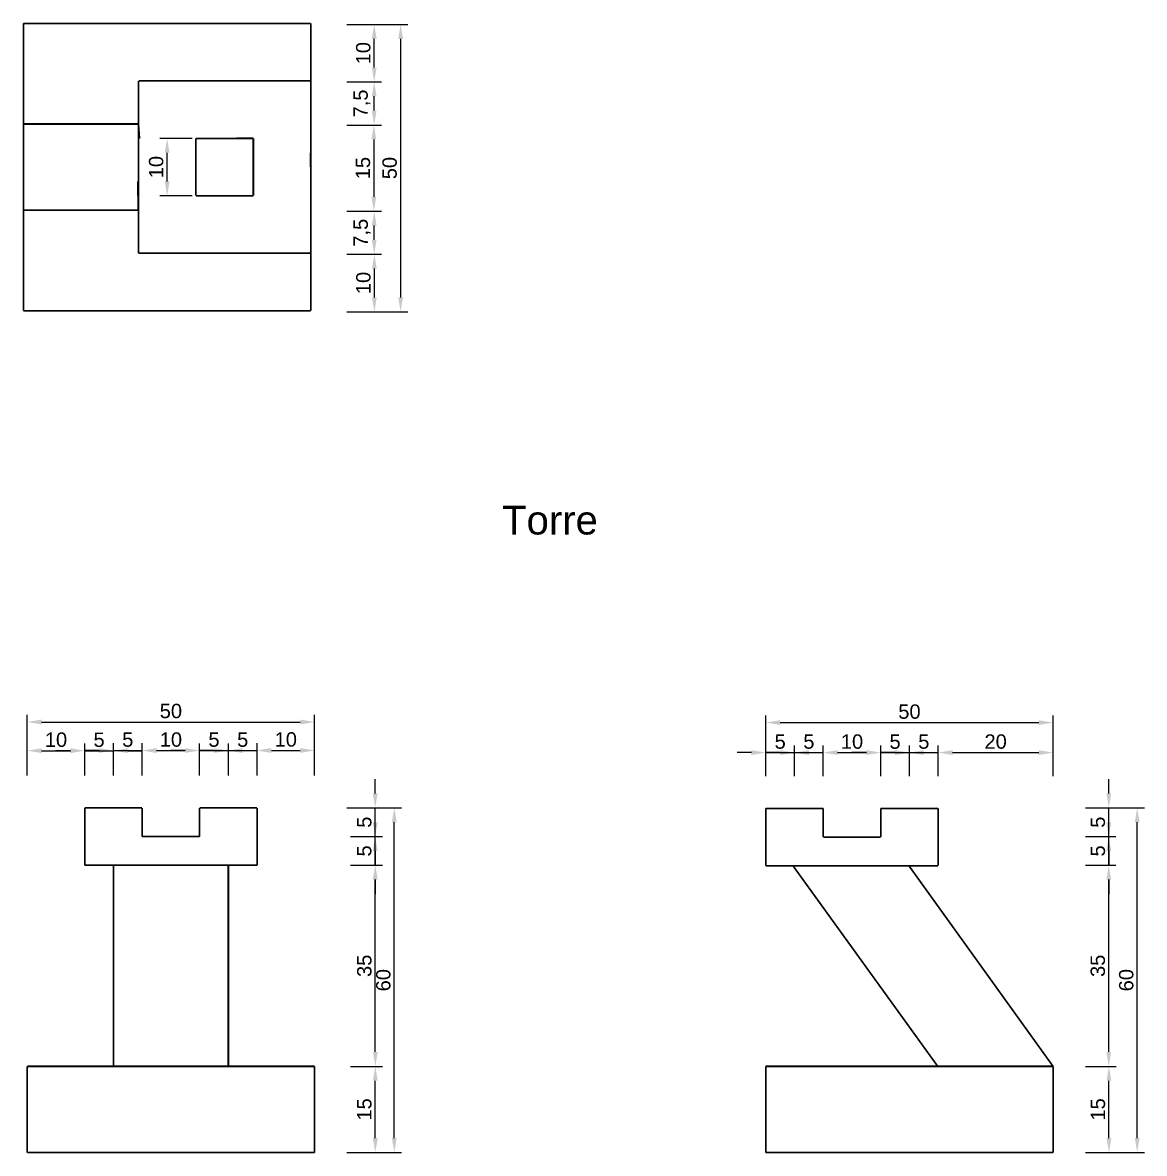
# Model space of a CAD drawing. Header units: millimetres. Extents: x -220846 to -220348, y 0 to 1408771.
# Drawn here: x -220846.3 to -220651.1, y 1408419.9 to 1408616.7 of the extents above; entities that cross this region are included whole.
import ezdxf

# ---------------------------------------------------------------- set-up
doc = ezdxf.new("R2010")
doc.units = ezdxf.units.MM
doc.styles.add('Anotativo', font='arial.ttf')
doc.styles.get("Standard").update_dxf_attribs({"font": 'arial.ttf'})
doc.dimstyles.new('ISO-25', dxfattribs={"dimtxt": 2.5, "dimasz": 2.5, "dimexe": 1.25, "dimexo": 0.625, "dimtad": 1, "dimtxsty": 'Standard', "dimcen": 2.5, "dimadec": 0, "dimazin": 0, "dimtfac": 1, "dimtmove": 0, "dimatfit": 1, "dimfxl": 1, "dimarcsym": 0})

# ---------------------------------------------------------------- blocks, each defined once
blk = doc.blocks.new('*D25')
at = {"color": 0, "lineweight": -2, "transparency": 16777216}
for p, q in [((-220789.88, 1408616.38), (-220779.28, 1408616.38)), ((-220780.53, 1408613.88), (-220780.53, 1408568.87)), ((-220789.88, 1408566.37), (-220779.28, 1408566.37))]:
    blk.add_line(p, q, dxfattribs=at)
at = {"color": 0, "transparency": 16777216}
for points in [[(-220780.94, 1408613.88), (-220780.11, 1408613.88), (-220780.53, 1408616.38)], [(-220780.94, 1408568.87), (-220780.11, 1408568.87), (-220780.53, 1408566.37)]]:
    blk.add_solid(points, dxfattribs=at)
at = {"layer": 'Defpoints', "color": 0, "transparency": 16777216}
for p in [(-220790.51, 1408616.38), (-220790.51, 1408566.37), (-220780.53, 1408566.37)]:
    blk.add_point(p, dxfattribs=at)
at = {"color": 0, "transparency": 16777216, "insert": (-220782.43, 1408591.38), "char_height": 2.5, "attachment_point": 5, "rotation": 90}
blk.add_mtext('50', dxfattribs=at)
blk = doc.blocks.new('*D26')
at = {"color": 0, "lineweight": -2, "transparency": 16777216}
for p, q in [((-220789.88, 1408576.38), (-220783.85, 1408576.38)), ((-220785.1, 1408568.87), (-220785.1, 1408573.88)), ((-220789.88, 1408566.37), (-220783.85, 1408566.37))]:
    blk.add_line(p, q, dxfattribs=at)
at = {"color": 0, "transparency": 16777216}
for points in [[(-220785.51, 1408573.88), (-220784.68, 1408573.88), (-220785.1, 1408576.38)], [(-220785.51, 1408568.87), (-220784.68, 1408568.87), (-220785.1, 1408566.37)]]:
    blk.add_solid(points, dxfattribs=at)
at = {"layer": 'Defpoints', "color": 0, "transparency": 16777216}
for p in [(-220790.51, 1408576.38), (-220785.1, 1408576.38), (-220790.51, 1408566.37)]:
    blk.add_point(p, dxfattribs=at)
at = {"color": 0, "transparency": 16777216, "insert": (-220787, 1408571.38), "char_height": 2.5, "attachment_point": 5, "rotation": 90}
blk.add_mtext('10', dxfattribs=at)
blk = doc.blocks.new('*D27')
at = {"color": 0, "lineweight": -2, "transparency": 16777216}
for p, q in [((-220789.88, 1408583.88), (-220783.87, 1408583.88)), ((-220785.12, 1408578.88), (-220785.12, 1408581.38)), ((-220789.88, 1408576.38), (-220783.87, 1408576.38))]:
    blk.add_line(p, q, dxfattribs=at)
at = {"color": 0, "transparency": 16777216}
for points in [[(-220785.54, 1408581.38), (-220784.71, 1408581.38), (-220785.12, 1408583.88)], [(-220785.54, 1408578.88), (-220784.71, 1408578.88), (-220785.12, 1408576.38)]]:
    blk.add_solid(points, dxfattribs=at)
at = {"layer": 'Defpoints', "color": 0, "transparency": 16777216}
for p in [(-220790.51, 1408583.88), (-220785.12, 1408583.88), (-220790.51, 1408576.38)]:
    blk.add_point(p, dxfattribs=at)
at = {"color": 0, "transparency": 16777216, "insert": (-220787.25, 1408580.13), "char_height": 2.5, "attachment_point": 5, "rotation": 90}
blk.add_mtext('7,5', dxfattribs=at)
blk = doc.blocks.new('*D28')
at = {"color": 0, "lineweight": -2, "transparency": 16777216}
for p, q in [((-220789.88, 1408606.38), (-220783.88, 1408606.38)), ((-220785.13, 1408601.38), (-220785.13, 1408603.88)), ((-220789.88, 1408598.88), (-220783.88, 1408598.88))]:
    blk.add_line(p, q, dxfattribs=at)
at = {"color": 0, "transparency": 16777216}
for points in [[(-220785.55, 1408603.88), (-220784.72, 1408603.88), (-220785.13, 1408606.38)], [(-220785.55, 1408601.38), (-220784.72, 1408601.38), (-220785.13, 1408598.88)]]:
    blk.add_solid(points, dxfattribs=at)
at = {"layer": 'Defpoints', "color": 0, "transparency": 16777216}
for p in [(-220790.51, 1408606.38), (-220785.13, 1408606.38), (-220790.51, 1408598.88)]:
    blk.add_point(p, dxfattribs=at)
at = {"color": 0, "transparency": 16777216, "insert": (-220787.26, 1408602.63), "char_height": 2.5, "attachment_point": 5, "rotation": 90}
blk.add_mtext('7,5', dxfattribs=at)
blk = doc.blocks.new('*D29')
at = {"color": 0, "lineweight": -2, "transparency": 16777216}
for p, q in [((-220789.88, 1408616.38), (-220783.87, 1408616.38)), ((-220785.12, 1408608.88), (-220785.12, 1408613.88)), ((-220789.88, 1408606.38), (-220783.87, 1408606.38))]:
    blk.add_line(p, q, dxfattribs=at)
at = {"color": 0, "transparency": 16777216}
for points in [[(-220785.54, 1408613.88), (-220784.7, 1408613.88), (-220785.12, 1408616.38)], [(-220785.54, 1408608.88), (-220784.7, 1408608.88), (-220785.12, 1408606.38)]]:
    blk.add_solid(points, dxfattribs=at)
at = {"layer": 'Defpoints', "color": 0, "transparency": 16777216}
for p in [(-220790.51, 1408616.38), (-220785.12, 1408616.38), (-220790.51, 1408606.38)]:
    blk.add_point(p, dxfattribs=at)
at = {"color": 0, "transparency": 16777216, "insert": (-220787.02, 1408611.38), "char_height": 2.5, "attachment_point": 5, "rotation": 90}
blk.add_mtext('10', dxfattribs=at)
blk = doc.blocks.new('*D30')
at = {"color": 0, "lineweight": -2, "transparency": 16777216}
for p, q in [((-220789.88, 1408598.88), (-220783.93, 1408598.88)), ((-220785.18, 1408596.38), (-220785.18, 1408586.38)), ((-220789.88, 1408583.88), (-220783.93, 1408583.88))]:
    blk.add_line(p, q, dxfattribs=at)
at = {"color": 0, "transparency": 16777216}
for points in [[(-220785.6, 1408596.38), (-220784.77, 1408596.38), (-220785.18, 1408598.88)], [(-220785.6, 1408586.38), (-220784.77, 1408586.38), (-220785.18, 1408583.88)]]:
    blk.add_solid(points, dxfattribs=at)
at = {"layer": 'Defpoints', "color": 0, "transparency": 16777216}
for p in [(-220790.51, 1408598.88), (-220790.51, 1408583.88), (-220785.18, 1408583.88)]:
    blk.add_point(p, dxfattribs=at)
at = {"color": 0, "transparency": 16777216, "insert": (-220787.08, 1408591.38), "char_height": 2.5, "attachment_point": 5, "rotation": 90}
blk.add_mtext('15', dxfattribs=at)
blk = doc.blocks.new('*D31')
at = {"color": 0, "lineweight": -2, "transparency": 16777216}
for p, q in [((-220816.79, 1408596.55), (-220822.41, 1408596.55)), ((-220821.16, 1408589.05), (-220821.16, 1408594.05)), ((-220816.79, 1408586.55), (-220822.41, 1408586.55))]:
    blk.add_line(p, q, dxfattribs=at)
at = {"color": 0, "transparency": 16777216}
for points in [[(-220821.58, 1408594.05), (-220820.75, 1408594.05), (-220821.16, 1408596.55)], [(-220821.58, 1408589.05), (-220820.75, 1408589.05), (-220821.16, 1408586.55)]]:
    blk.add_solid(points, dxfattribs=at)
at = {"layer": 'Defpoints', "color": 0, "transparency": 16777216}
for p in [(-220821.16, 1408596.55), (-220816.16, 1408596.55), (-220816.16, 1408586.55)]:
    blk.add_point(p, dxfattribs=at)
at = {"color": 0, "transparency": 16777216, "insert": (-220823.07, 1408591.55), "char_height": 2.5, "attachment_point": 5, "rotation": 90}
blk.add_mtext('10', dxfattribs=at)
blk = doc.blocks.new('*D32')
at = {"color": 0, "lineweight": -2, "transparency": 16777216}
for p, q in [((-220789.88, 1408480.02), (-220780.38, 1408480.02)), ((-220781.63, 1408422.52), (-220781.63, 1408477.52)), ((-220789.88, 1408420.02), (-220780.38, 1408420.02))]:
    blk.add_line(p, q, dxfattribs=at)
at = {"color": 0, "transparency": 16777216}
for points in [[(-220782.05, 1408477.52), (-220781.21, 1408477.52), (-220781.63, 1408480.02)], [(-220782.05, 1408422.52), (-220781.21, 1408422.52), (-220781.63, 1408420.02)]]:
    blk.add_solid(points, dxfattribs=at)
at = {"layer": 'Defpoints', "color": 0, "transparency": 16777216}
for p in [(-220790.51, 1408480.02), (-220781.63, 1408480.02), (-220790.51, 1408420.02)]:
    blk.add_point(p, dxfattribs=at)
at = {"color": 0, "transparency": 16777216, "insert": (-220783.53, 1408450.02), "char_height": 2.5, "attachment_point": 5, "rotation": 90}
blk.add_mtext('60', dxfattribs=at)
blk = doc.blocks.new('*D33')
at = {"color": 0, "lineweight": -2, "transparency": 16777216}
for p, q in [((-220789.26, 1408435.02), (-220783.68, 1408435.02)), ((-220784.93, 1408422.52), (-220784.93, 1408432.52)), ((-220789.26, 1408420.02), (-220783.68, 1408420.02))]:
    blk.add_line(p, q, dxfattribs=at)
at = {"color": 0, "transparency": 16777216}
for points in [[(-220785.35, 1408432.52), (-220784.51, 1408432.52), (-220784.93, 1408435.02)], [(-220785.35, 1408422.52), (-220784.51, 1408422.52), (-220784.93, 1408420.02)]]:
    blk.add_solid(points, dxfattribs=at)
at = {"layer": 'Defpoints', "color": 0, "transparency": 16777216}
for p in [(-220789.88, 1408435.02), (-220784.93, 1408435.02), (-220789.88, 1408420.02)]:
    blk.add_point(p, dxfattribs=at)
at = {"color": 0, "transparency": 16777216, "insert": (-220786.83, 1408427.52), "char_height": 2.5, "attachment_point": 5, "rotation": 90}
blk.add_mtext('15', dxfattribs=at)
blk = doc.blocks.new('*D34')
at = {"color": 0, "lineweight": -2, "transparency": 16777216}
for p, q in [((-220789.26, 1408470.02), (-220783.68, 1408470.02)), ((-220784.93, 1408437.52), (-220784.93, 1408467.52)), ((-220789.26, 1408435.02), (-220783.68, 1408435.02))]:
    blk.add_line(p, q, dxfattribs=at)
at = {"color": 0, "transparency": 16777216}
for points in [[(-220785.34, 1408467.52), (-220784.51, 1408467.52), (-220784.93, 1408470.02)], [(-220785.34, 1408437.52), (-220784.51, 1408437.52), (-220784.93, 1408435.02)]]:
    blk.add_solid(points, dxfattribs=at)
at = {"layer": 'Defpoints', "color": 0, "transparency": 16777216}
for p in [(-220789.88, 1408470.02), (-220784.93, 1408470.02), (-220789.88, 1408435.02)]:
    blk.add_point(p, dxfattribs=at)
at = {"color": 0, "transparency": 16777216, "insert": (-220786.83, 1408452.52), "char_height": 2.5, "attachment_point": 5, "rotation": 90}
blk.add_mtext('35', dxfattribs=at)
blk = doc.blocks.new('*D35')
at = {"color": 0, "lineweight": -2, "transparency": 16777216}
for p, q in [((-220784.95, 1408477.52), (-220784.95, 1408480.02)), ((-220789.26, 1408475.02), (-220783.7, 1408475.02)), ((-220784.95, 1408470.02), (-220784.95, 1408475.02)), ((-220789.26, 1408470.02), (-220783.7, 1408470.02)), ((-220784.95, 1408467.52), (-220784.95, 1408465.02))]:
    blk.add_line(p, q, dxfattribs=at)
at = {"color": 0, "transparency": 16777216}
for points in [[(-220785.37, 1408477.52), (-220784.53, 1408477.52), (-220784.95, 1408475.02)], [(-220785.37, 1408467.52), (-220784.53, 1408467.52), (-220784.95, 1408470.02)]]:
    blk.add_solid(points, dxfattribs=at)
at = {"layer": 'Defpoints', "color": 0, "transparency": 16777216}
for p in [(-220789.88, 1408475.02), (-220784.95, 1408475.02), (-220789.88, 1408470.02)]:
    blk.add_point(p, dxfattribs=at)
at = {"color": 0, "transparency": 16777216, "insert": (-220786.85, 1408472.52), "char_height": 2.5, "attachment_point": 5, "rotation": 90}
blk.add_mtext('5', dxfattribs=at)
blk = doc.blocks.new('*D36')
at = {"color": 0, "lineweight": -2, "transparency": 16777216}
for p, q in [((-220784.95, 1408482.52), (-220784.95, 1408485.02)), ((-220789.26, 1408480.02), (-220783.7, 1408480.02)), ((-220784.95, 1408475.02), (-220784.95, 1408480.02)), ((-220789.26, 1408475.02), (-220783.7, 1408475.02)), ((-220784.95, 1408472.52), (-220784.95, 1408470.02))]:
    blk.add_line(p, q, dxfattribs=at)
at = {"color": 0, "transparency": 16777216}
for points in [[(-220785.37, 1408482.52), (-220784.53, 1408482.52), (-220784.95, 1408480.02)], [(-220785.37, 1408472.52), (-220784.53, 1408472.52), (-220784.95, 1408475.02)]]:
    blk.add_solid(points, dxfattribs=at)
at = {"layer": 'Defpoints', "color": 0, "transparency": 16777216}
for p in [(-220789.88, 1408480.02), (-220784.95, 1408480.02), (-220789.88, 1408475.02)]:
    blk.add_point(p, dxfattribs=at)
at = {"color": 0, "transparency": 16777216, "insert": (-220786.85, 1408477.52), "char_height": 2.5, "attachment_point": 5, "rotation": 90}
blk.add_mtext('5', dxfattribs=at)
blk = doc.blocks.new('*D37')
at = {"color": 0, "lineweight": -2, "transparency": 16777216}
for p, q in [((-220845.51, 1408485.64), (-220845.51, 1408496.21)), ((-220843.01, 1408494.96), (-220798.01, 1408494.96)), ((-220795.51, 1408485.64), (-220795.51, 1408496.21))]:
    blk.add_line(p, q, dxfattribs=at)
at = {"color": 0, "transparency": 16777216}
for points in [[(-220843.01, 1408495.38), (-220843.01, 1408494.54), (-220845.51, 1408494.96)], [(-220798.01, 1408495.38), (-220798.01, 1408494.54), (-220795.51, 1408494.96)]]:
    blk.add_solid(points, dxfattribs=at)
at = {"layer": 'Defpoints', "color": 0, "transparency": 16777216}
for p in [(-220795.51, 1408494.96), (-220845.51, 1408485.02), (-220795.51, 1408485.02)]:
    blk.add_point(p, dxfattribs=at)
at = {"color": 0, "transparency": 16777216, "insert": (-220820.51, 1408496.86), "char_height": 2.5, "attachment_point": 5}
blk.add_mtext('50', dxfattribs=at)
blk = doc.blocks.new('*D38')
at = {"color": 0, "lineweight": -2, "transparency": 16777216}
for p, q in [((-220845.51, 1408485.64), (-220845.51, 1408491.22)), ((-220835.51, 1408485.64), (-220835.51, 1408491.22)), ((-220843.01, 1408489.97), (-220838.01, 1408489.97))]:
    blk.add_line(p, q, dxfattribs=at)
at = {"color": 0, "transparency": 16777216}
for points in [[(-220843.01, 1408490.39), (-220843.01, 1408489.55), (-220845.51, 1408489.97)], [(-220838.01, 1408490.39), (-220838.01, 1408489.55), (-220835.51, 1408489.97)]]:
    blk.add_solid(points, dxfattribs=at)
at = {"layer": 'Defpoints', "color": 0, "transparency": 16777216}
for p in [(-220835.51, 1408489.97), (-220845.51, 1408485.02), (-220835.51, 1408485.02)]:
    blk.add_point(p, dxfattribs=at)
at = {"color": 0, "transparency": 16777216, "insert": (-220840.51, 1408491.87), "char_height": 2.5, "attachment_point": 5}
blk.add_mtext('10', dxfattribs=at)
blk = doc.blocks.new('*D39')
at = {"color": 0, "lineweight": -2, "transparency": 16777216}
for p, q in [((-220805.51, 1408485.64), (-220805.51, 1408491.26)), ((-220795.51, 1408485.64), (-220795.51, 1408491.26)), ((-220803.01, 1408490.01), (-220798.01, 1408490.01))]:
    blk.add_line(p, q, dxfattribs=at)
at = {"color": 0, "transparency": 16777216}
for points in [[(-220803.01, 1408490.43), (-220803.01, 1408489.59), (-220805.51, 1408490.01)], [(-220798.01, 1408490.43), (-220798.01, 1408489.59), (-220795.51, 1408490.01)]]:
    blk.add_solid(points, dxfattribs=at)
at = {"layer": 'Defpoints', "color": 0, "transparency": 16777216}
for p in [(-220795.51, 1408490.01), (-220805.51, 1408485.02), (-220795.51, 1408485.02)]:
    blk.add_point(p, dxfattribs=at)
at = {"color": 0, "transparency": 16777216, "insert": (-220800.51, 1408491.91), "char_height": 2.5, "attachment_point": 5}
blk.add_mtext('10', dxfattribs=at)
blk = doc.blocks.new('*D40')
at = {"color": 0, "lineweight": -2, "transparency": 16777216}
for p, q in [((-220716.97, 1408485.55), (-220716.97, 1408496.11)), ((-220666.97, 1408485.55), (-220666.97, 1408496.11)), ((-220714.47, 1408494.86), (-220669.47, 1408494.86))]:
    blk.add_line(p, q, dxfattribs=at)
at = {"color": 0, "transparency": 16777216}
for points in [[(-220714.47, 1408495.27), (-220714.47, 1408494.44), (-220716.97, 1408494.86)], [(-220669.47, 1408495.27), (-220669.47, 1408494.44), (-220666.97, 1408494.86)]]:
    blk.add_solid(points, dxfattribs=at)
at = {"layer": 'Defpoints', "color": 0, "transparency": 16777216}
for p in [(-220666.97, 1408494.86), (-220716.97, 1408484.93), (-220666.97, 1408484.93)]:
    blk.add_point(p, dxfattribs=at)
at = {"color": 0, "transparency": 16777216, "insert": (-220691.97, 1408496.76), "char_height": 2.5, "attachment_point": 5}
blk.add_mtext('50', dxfattribs=at)
blk = doc.blocks.new('*D41')
at = {"color": 0, "lineweight": -2, "transparency": 16777216}
for p, q in [((-220686.97, 1408485.55), (-220686.97, 1408490.89)), ((-220684.47, 1408489.64), (-220669.47, 1408489.64)), ((-220666.97, 1408485.55), (-220666.97, 1408490.89))]:
    blk.add_line(p, q, dxfattribs=at)
at = {"color": 0, "transparency": 16777216}
for points in [[(-220684.47, 1408490.06), (-220684.47, 1408489.22), (-220686.97, 1408489.64)], [(-220669.47, 1408490.06), (-220669.47, 1408489.22), (-220666.97, 1408489.64)]]:
    blk.add_solid(points, dxfattribs=at)
at = {"layer": 'Defpoints', "color": 0, "transparency": 16777216}
for p in [(-220666.97, 1408489.64), (-220686.97, 1408484.93), (-220666.97, 1408484.93)]:
    blk.add_point(p, dxfattribs=at)
at = {"color": 0, "transparency": 16777216, "insert": (-220676.97, 1408491.54), "char_height": 2.5, "attachment_point": 5}
blk.add_mtext('20', dxfattribs=at)
blk = doc.blocks.new('*D42')
at = {"color": 0, "lineweight": -2, "transparency": 16777216}
for p, q in [((-220661.35, 1408480.02), (-220651.08, 1408480.02)), ((-220652.33, 1408422.52), (-220652.33, 1408477.52)), ((-220661.35, 1408420.02), (-220651.08, 1408420.02))]:
    blk.add_line(p, q, dxfattribs=at)
at = {"color": 0, "transparency": 16777216}
for points in [[(-220652.75, 1408477.52), (-220651.92, 1408477.52), (-220652.33, 1408480.02)], [(-220652.75, 1408422.52), (-220651.92, 1408422.52), (-220652.33, 1408420.02)]]:
    blk.add_solid(points, dxfattribs=at)
at = {"layer": 'Defpoints', "color": 0, "transparency": 16777216}
for p in [(-220661.97, 1408480.02), (-220652.33, 1408480.02), (-220661.97, 1408420.02)]:
    blk.add_point(p, dxfattribs=at)
at = {"color": 0, "transparency": 16777216, "insert": (-220654.23, 1408450.02), "char_height": 2.5, "attachment_point": 5, "rotation": 90}
blk.add_mtext('60', dxfattribs=at)
blk = doc.blocks.new('*D43')
at = {"color": 0, "lineweight": -2, "transparency": 16777216}
for p, q in [((-220661.35, 1408435.02), (-220656, 1408435.02)), ((-220657.25, 1408422.52), (-220657.25, 1408432.52)), ((-220661.35, 1408420.02), (-220656, 1408420.02))]:
    blk.add_line(p, q, dxfattribs=at)
at = {"color": 0, "transparency": 16777216}
for points in [[(-220657.67, 1408432.52), (-220656.83, 1408432.52), (-220657.25, 1408435.02)], [(-220657.67, 1408422.52), (-220656.83, 1408422.52), (-220657.25, 1408420.02)]]:
    blk.add_solid(points, dxfattribs=at)
at = {"layer": 'Defpoints', "color": 0, "transparency": 16777216}
for p in [(-220661.97, 1408435.02), (-220657.25, 1408435.02), (-220661.97, 1408420.02)]:
    blk.add_point(p, dxfattribs=at)
at = {"color": 0, "transparency": 16777216, "insert": (-220659.15, 1408427.52), "char_height": 2.5, "attachment_point": 5, "rotation": 90}
blk.add_mtext('15', dxfattribs=at)
blk = doc.blocks.new('*D44')
at = {"color": 0, "lineweight": -2, "transparency": 16777216}
for p, q in [((-220661.35, 1408470.02), (-220656.03, 1408470.02)), ((-220657.28, 1408437.52), (-220657.28, 1408467.52)), ((-220661.35, 1408435.02), (-220656.03, 1408435.02))]:
    blk.add_line(p, q, dxfattribs=at)
at = {"color": 0, "transparency": 16777216}
for points in [[(-220657.69, 1408467.52), (-220656.86, 1408467.52), (-220657.28, 1408470.02)], [(-220657.69, 1408437.52), (-220656.86, 1408437.52), (-220657.28, 1408435.02)]]:
    blk.add_solid(points, dxfattribs=at)
at = {"layer": 'Defpoints', "color": 0, "transparency": 16777216}
for p in [(-220661.97, 1408470.02), (-220657.28, 1408470.02), (-220661.97, 1408435.02)]:
    blk.add_point(p, dxfattribs=at)
at = {"color": 0, "transparency": 16777216, "insert": (-220659.18, 1408452.52), "char_height": 2.5, "attachment_point": 5, "rotation": 90}
blk.add_mtext('35', dxfattribs=at)
blk = doc.blocks.new('*D45')
at = {"color": 0, "lineweight": -2, "transparency": 16777216}
for p, q in [((-220657.28, 1408477.52), (-220657.28, 1408480.02)), ((-220661.35, 1408475.02), (-220656.03, 1408475.02)), ((-220657.28, 1408470.02), (-220657.28, 1408475.02)), ((-220661.35, 1408470.02), (-220656.03, 1408470.02)), ((-220657.28, 1408467.52), (-220657.28, 1408465.02))]:
    blk.add_line(p, q, dxfattribs=at)
at = {"color": 0, "transparency": 16777216}
for points in [[(-220657.69, 1408477.52), (-220656.86, 1408477.52), (-220657.28, 1408475.02)], [(-220657.69, 1408467.52), (-220656.86, 1408467.52), (-220657.28, 1408470.02)]]:
    blk.add_solid(points, dxfattribs=at)
at = {"layer": 'Defpoints', "color": 0, "transparency": 16777216}
for p in [(-220661.97, 1408475.02), (-220657.28, 1408475.02), (-220661.97, 1408470.02)]:
    blk.add_point(p, dxfattribs=at)
at = {"color": 0, "transparency": 16777216, "insert": (-220659.17, 1408472.52), "char_height": 2.5, "attachment_point": 5, "rotation": 90}
blk.add_mtext('5', dxfattribs=at)
blk = doc.blocks.new('*D46')
at = {"color": 0, "lineweight": -2, "transparency": 16777216}
for p, q in [((-220657.28, 1408482.52), (-220657.28, 1408485.02)), ((-220661.35, 1408480.02), (-220656.03, 1408480.02)), ((-220657.28, 1408475.02), (-220657.28, 1408480.02)), ((-220661.35, 1408475.02), (-220656.03, 1408475.02)), ((-220657.28, 1408472.52), (-220657.28, 1408470.02))]:
    blk.add_line(p, q, dxfattribs=at)
at = {"color": 0, "transparency": 16777216}
for points in [[(-220657.69, 1408482.52), (-220656.86, 1408482.52), (-220657.28, 1408480.02)], [(-220657.69, 1408472.52), (-220656.86, 1408472.52), (-220657.28, 1408475.02)]]:
    blk.add_solid(points, dxfattribs=at)
at = {"layer": 'Defpoints', "color": 0, "transparency": 16777216}
for p in [(-220661.97, 1408480.02), (-220657.28, 1408480.02), (-220661.97, 1408475.02)]:
    blk.add_point(p, dxfattribs=at)
at = {"color": 0, "transparency": 16777216, "insert": (-220659.17, 1408477.52), "char_height": 2.5, "attachment_point": 5, "rotation": 90}
blk.add_mtext('5', dxfattribs=at)
blk = doc.blocks.new('*D54')
at = {"color": 0, "lineweight": -2, "transparency": 16777216}
for p, q in [((-220835.51, 1408485.64), (-220835.51, 1408491.21)), ((-220830.51, 1408485.64), (-220830.51, 1408491.21)), ((-220838.01, 1408489.96), (-220840.51, 1408489.96)), ((-220835.51, 1408489.96), (-220830.51, 1408489.96)), ((-220828.01, 1408489.96), (-220825.51, 1408489.96))]:
    blk.add_line(p, q, dxfattribs=at)
at = {"color": 0, "transparency": 16777216}
for points in [[(-220838.01, 1408490.38), (-220838.01, 1408489.54), (-220835.51, 1408489.96)], [(-220828.01, 1408490.38), (-220828.01, 1408489.54), (-220830.51, 1408489.96)]]:
    blk.add_solid(points, dxfattribs=at)
at = {"layer": 'Defpoints', "color": 0, "transparency": 16777216}
for p in [(-220830.51, 1408489.96), (-220835.51, 1408485.02), (-220830.51, 1408485.02)]:
    blk.add_point(p, dxfattribs=at)
at = {"color": 0, "transparency": 16777216, "insert": (-220833.01, 1408491.86), "char_height": 2.5, "attachment_point": 5}
blk.add_mtext('5', dxfattribs=at)
blk = doc.blocks.new('*D55')
at = {"color": 0, "lineweight": -2, "transparency": 16777216}
for p, q in [((-220830.51, 1408485.64), (-220830.51, 1408491.25)), ((-220825.51, 1408485.64), (-220825.51, 1408491.25)), ((-220833.01, 1408490), (-220835.51, 1408490)), ((-220830.51, 1408490), (-220825.51, 1408490)), ((-220823.01, 1408490), (-220820.51, 1408490))]:
    blk.add_line(p, q, dxfattribs=at)
at = {"color": 0, "transparency": 16777216}
for points in [[(-220833.01, 1408490.41), (-220833.01, 1408489.58), (-220830.51, 1408490)], [(-220823.01, 1408490.41), (-220823.01, 1408489.58), (-220825.51, 1408490)]]:
    blk.add_solid(points, dxfattribs=at)
at = {"layer": 'Defpoints', "color": 0, "transparency": 16777216}
for p in [(-220825.51, 1408490), (-220830.51, 1408485.02), (-220825.51, 1408485.02)]:
    blk.add_point(p, dxfattribs=at)
at = {"color": 0, "transparency": 16777216, "insert": (-220828.01, 1408491.89), "char_height": 2.5, "attachment_point": 5}
blk.add_mtext('5', dxfattribs=at)
blk = doc.blocks.new('*D56')
at = {"color": 0, "lineweight": -2, "transparency": 16777216}
for p, q in [((-220825.51, 1408485.64), (-220825.51, 1408491.24)), ((-220815.51, 1408485.64), (-220815.51, 1408491.24)), ((-220823.01, 1408489.99), (-220818.01, 1408489.99))]:
    blk.add_line(p, q, dxfattribs=at)
at = {"color": 0, "transparency": 16777216}
for points in [[(-220823.01, 1408490.41), (-220823.01, 1408489.57), (-220825.51, 1408489.99)], [(-220818.01, 1408490.41), (-220818.01, 1408489.57), (-220815.51, 1408489.99)]]:
    blk.add_solid(points, dxfattribs=at)
at = {"layer": 'Defpoints', "color": 0, "transparency": 16777216}
for p in [(-220815.51, 1408489.99), (-220825.51, 1408485.02), (-220815.51, 1408485.02)]:
    blk.add_point(p, dxfattribs=at)
at = {"color": 0, "transparency": 16777216, "insert": (-220820.51, 1408491.89), "char_height": 2.5, "attachment_point": 5}
blk.add_mtext('10', dxfattribs=at)
blk = doc.blocks.new('*D57')
at = {"color": 0, "lineweight": -2, "transparency": 16777216}
for p, q in [((-220815.51, 1408485.64), (-220815.51, 1408491.24)), ((-220810.51, 1408485.64), (-220810.51, 1408491.24)), ((-220818.01, 1408489.99), (-220820.51, 1408489.99)), ((-220815.51, 1408489.99), (-220810.51, 1408489.99)), ((-220808.01, 1408489.99), (-220805.51, 1408489.99))]:
    blk.add_line(p, q, dxfattribs=at)
at = {"color": 0, "transparency": 16777216}
for points in [[(-220818.01, 1408490.4), (-220818.01, 1408489.57), (-220815.51, 1408489.99)], [(-220808.01, 1408490.4), (-220808.01, 1408489.57), (-220810.51, 1408489.99)]]:
    blk.add_solid(points, dxfattribs=at)
at = {"layer": 'Defpoints', "color": 0, "transparency": 16777216}
for p in [(-220810.51, 1408489.99), (-220815.51, 1408485.02), (-220810.51, 1408485.02)]:
    blk.add_point(p, dxfattribs=at)
at = {"color": 0, "transparency": 16777216, "insert": (-220813.01, 1408491.88), "char_height": 2.5, "attachment_point": 5}
blk.add_mtext('5', dxfattribs=at)
blk = doc.blocks.new('*D58')
at = {"color": 0, "lineweight": -2, "transparency": 16777216}
for p, q in [((-220810.51, 1408485.64), (-220810.51, 1408491.24)), ((-220805.51, 1408485.64), (-220805.51, 1408491.24)), ((-220813.01, 1408489.99), (-220815.51, 1408489.99)), ((-220810.51, 1408489.99), (-220805.51, 1408489.99)), ((-220803.01, 1408489.99), (-220800.51, 1408489.99))]:
    blk.add_line(p, q, dxfattribs=at)
at = {"color": 0, "transparency": 16777216}
for points in [[(-220813.01, 1408490.4), (-220813.01, 1408489.57), (-220810.51, 1408489.99)], [(-220803.01, 1408490.4), (-220803.01, 1408489.57), (-220805.51, 1408489.99)]]:
    blk.add_solid(points, dxfattribs=at)
at = {"layer": 'Defpoints', "color": 0, "transparency": 16777216}
for p in [(-220805.51, 1408489.99), (-220810.51, 1408485.02), (-220805.51, 1408485.02)]:
    blk.add_point(p, dxfattribs=at)
at = {"color": 0, "transparency": 16777216, "insert": (-220808.01, 1408491.88), "char_height": 2.5, "attachment_point": 5}
blk.add_mtext('5', dxfattribs=at)
blk = doc.blocks.new('*D59')
at = {"color": 0, "lineweight": -2, "transparency": 16777216}
for p, q in [((-220719.47, 1408489.64), (-220721.97, 1408489.64)), ((-220716.97, 1408485.55), (-220716.97, 1408490.89)), ((-220716.97, 1408489.64), (-220711.97, 1408489.64)), ((-220711.97, 1408485.55), (-220711.97, 1408490.89)), ((-220709.47, 1408489.64), (-220706.97, 1408489.64))]:
    blk.add_line(p, q, dxfattribs=at)
at = {"color": 0, "transparency": 16777216}
for points in [[(-220719.47, 1408490.06), (-220719.47, 1408489.22), (-220716.97, 1408489.64)], [(-220709.47, 1408490.06), (-220709.47, 1408489.22), (-220711.97, 1408489.64)]]:
    blk.add_solid(points, dxfattribs=at)
at = {"layer": 'Defpoints', "color": 0, "transparency": 16777216}
for p in [(-220711.97, 1408489.64), (-220716.97, 1408484.93), (-220711.97, 1408484.93)]:
    blk.add_point(p, dxfattribs=at)
at = {"color": 0, "transparency": 16777216, "insert": (-220714.47, 1408491.54), "char_height": 2.5, "attachment_point": 5}
blk.add_mtext('5', dxfattribs=at)
blk = doc.blocks.new('*D60')
at = {"color": 0, "lineweight": -2, "transparency": 16777216}
for p, q in [((-220714.47, 1408489.64), (-220716.97, 1408489.64)), ((-220711.97, 1408485.55), (-220711.97, 1408490.89)), ((-220711.97, 1408489.64), (-220706.97, 1408489.64)), ((-220706.97, 1408485.55), (-220706.97, 1408490.89)), ((-220704.47, 1408489.64), (-220701.97, 1408489.64))]:
    blk.add_line(p, q, dxfattribs=at)
at = {"color": 0, "transparency": 16777216}
for points in [[(-220714.47, 1408490.06), (-220714.47, 1408489.22), (-220711.97, 1408489.64)], [(-220704.47, 1408490.06), (-220704.47, 1408489.22), (-220706.97, 1408489.64)]]:
    blk.add_solid(points, dxfattribs=at)
at = {"layer": 'Defpoints', "color": 0, "transparency": 16777216}
for p in [(-220706.97, 1408489.64), (-220711.97, 1408484.93), (-220706.97, 1408484.93)]:
    blk.add_point(p, dxfattribs=at)
at = {"color": 0, "transparency": 16777216, "insert": (-220709.47, 1408491.54), "char_height": 2.5, "attachment_point": 5}
blk.add_mtext('5', dxfattribs=at)
blk = doc.blocks.new('*D61')
at = {"color": 0, "lineweight": -2, "transparency": 16777216}
for p, q in [((-220706.97, 1408485.55), (-220706.97, 1408490.89)), ((-220704.47, 1408489.64), (-220699.47, 1408489.64)), ((-220696.97, 1408485.55), (-220696.97, 1408490.89))]:
    blk.add_line(p, q, dxfattribs=at)
at = {"color": 0, "transparency": 16777216}
for points in [[(-220704.47, 1408490.06), (-220704.47, 1408489.22), (-220706.97, 1408489.64)], [(-220699.47, 1408490.06), (-220699.47, 1408489.22), (-220696.97, 1408489.64)]]:
    blk.add_solid(points, dxfattribs=at)
at = {"layer": 'Defpoints', "color": 0, "transparency": 16777216}
for p in [(-220696.97, 1408489.64), (-220706.97, 1408484.93), (-220696.97, 1408484.93)]:
    blk.add_point(p, dxfattribs=at)
at = {"color": 0, "transparency": 16777216, "insert": (-220701.97, 1408491.54), "char_height": 2.5, "attachment_point": 5}
blk.add_mtext('10', dxfattribs=at)
blk = doc.blocks.new('*D62')
at = {"color": 0, "lineweight": -2, "transparency": 16777216}
for p, q in [((-220699.47, 1408489.63), (-220701.97, 1408489.63)), ((-220696.97, 1408485.55), (-220696.97, 1408490.88)), ((-220696.97, 1408489.63), (-220691.97, 1408489.63)), ((-220691.97, 1408485.55), (-220691.97, 1408490.88)), ((-220689.47, 1408489.63), (-220686.97, 1408489.63))]:
    blk.add_line(p, q, dxfattribs=at)
at = {"color": 0, "transparency": 16777216}
for points in [[(-220699.47, 1408490.05), (-220699.47, 1408489.22), (-220696.97, 1408489.63)], [(-220689.47, 1408490.05), (-220689.47, 1408489.22), (-220691.97, 1408489.63)]]:
    blk.add_solid(points, dxfattribs=at)
at = {"layer": 'Defpoints', "color": 0, "transparency": 16777216}
for p in [(-220691.97, 1408489.63), (-220696.97, 1408484.93), (-220691.97, 1408484.93)]:
    blk.add_point(p, dxfattribs=at)
at = {"color": 0, "transparency": 16777216, "insert": (-220694.47, 1408491.53), "char_height": 2.5, "attachment_point": 5}
blk.add_mtext('5', dxfattribs=at)
blk = doc.blocks.new('*D63')
at = {"color": 0, "lineweight": -2, "transparency": 16777216}
for p, q in [((-220694.47, 1408489.64), (-220696.97, 1408489.64)), ((-220691.97, 1408485.55), (-220691.97, 1408490.89)), ((-220691.97, 1408489.64), (-220686.97, 1408489.64)), ((-220686.97, 1408485.55), (-220686.97, 1408490.89)), ((-220684.47, 1408489.64), (-220681.97, 1408489.64))]:
    blk.add_line(p, q, dxfattribs=at)
at = {"color": 0, "transparency": 16777216}
for points in [[(-220694.47, 1408490.06), (-220694.47, 1408489.22), (-220691.97, 1408489.64)], [(-220684.47, 1408490.06), (-220684.47, 1408489.22), (-220686.97, 1408489.64)]]:
    blk.add_solid(points, dxfattribs=at)
at = {"layer": 'Defpoints', "color": 0, "transparency": 16777216}
for p in [(-220686.97, 1408489.64), (-220691.97, 1408484.93), (-220686.97, 1408484.93)]:
    blk.add_point(p, dxfattribs=at)
at = {"color": 0, "transparency": 16777216, "insert": (-220689.47, 1408491.54), "char_height": 2.5, "attachment_point": 5}
blk.add_mtext('5', dxfattribs=at)

msp = doc.modelspace()

# ---------------------------------------------------------------- linework, layer by layer
for p, q in [((-220796.165, 1408606.554), (-220796.165, 1408606.554)), ((-220826.126, 1408599.054), (-220825.974, 1408596.558)), ((-220796.165, 1408589.053), (-220796.22, 1408594.053)), ((-220826.186, 1408584.054), (-220826.252, 1408589.053)), ((-220826.132, 1408584.053), (-220826.135, 1408588.953)), ((-220826.132, 1408584.053), (-220826.126, 1408586.553))]:
    msp.add_line(p, q)
at = {"const_width": 0.3}
for points in [[(-220846.165, 1408566.554), (-220846.165, 1408616.554)], [(-220846.165, 1408616.554), (-220826.165, 1408616.538)], [(-220846.165, 1408616.554), (-220796.165, 1408616.554)], [(-220796.165, 1408616.554), (-220796.165, 1408566.554)], [(-220826.132, 1408606.554), (-220826.126, 1408599.054)], [(-220826.132, 1408606.554), (-220826.132, 1408576.554)], [(-220826.132, 1408584.053), (-220826.132, 1408606.554)], [(-220826.132, 1408606.554), (-220796.165, 1408606.554)], [(-220826.126, 1408599.054), (-220846.165, 1408599.054)], [(-220806.165, 1408596.558), (-220816.165, 1408596.55)], [(-220816.165, 1408596.55), (-220816.165, 1408586.553)], [(-220806.165, 1408586.555), (-220806.165, 1408596.558)], [(-220806.165, 1408586.555), (-220816.165, 1408586.555)], [(-220826.186, 1408584.054), (-220846.165, 1408584.054)], [(-220826.132, 1408576.554), (-220796.165, 1408576.554)], [(-220796.165, 1408566.554), (-220846.165, 1408566.554)], [(-220835.51, 1408480.02), (-220835.51, 1408470.02)], [(-220830.51, 1408480.02), (-220835.51, 1408480.02)], [(-220830.51, 1408480.02), (-220825.51, 1408480.02)], [(-220825.51, 1408475.013), (-220825.51, 1408480.02)], [(-220810.51, 1408480.02), (-220815.51, 1408480.013)], [(-220815.51, 1408480.013), (-220815.51, 1408475.013)], [(-220805.51, 1408480.02), (-220810.51, 1408480.02)], [(-220805.51, 1408470.02), (-220805.51, 1408480.02)], [(-220716.974, 1408479.925), (-220716.974, 1408469.925)], [(-220706.974, 1408479.925), (-220716.974, 1408479.925)], [(-220706.974, 1408474.925), (-220706.974, 1408479.925)], [(-220696.974, 1408479.925), (-220696.974, 1408474.925)], [(-220686.974, 1408479.925), (-220696.974, 1408479.925)], [(-220686.974, 1408469.925), (-220686.974, 1408479.925)], [(-220815.51, 1408475.013), (-220825.51, 1408475.013)], [(-220696.974, 1408474.925), (-220706.974, 1408474.925)], [(-220835.51, 1408470.02), (-220805.51, 1408470.02)], [(-220830.51, 1408435.02), (-220830.51, 1408470.02)], [(-220810.51, 1408435.02), (-220810.51, 1408470.02)], [(-220716.974, 1408469.925), (-220686.974, 1408469.925)], [(-220686.974, 1408434.925), (-220712.232, 1408469.925)], [(-220666.974, 1408435.02), (-220692.056, 1408469.925)], [(-220845.51, 1408435.02), (-220845.51, 1408420.02)], [(-220830.51, 1408435.02), (-220845.51, 1408435.02)], [(-220830.51, 1408435.02), (-220810.51, 1408435.02)], [(-220795.51, 1408435.02), (-220810.51, 1408435.02)], [(-220795.51, 1408420.02), (-220795.51, 1408435.02)], [(-220716.974, 1408420.02), (-220716.974, 1408435.02)], [(-220716.974, 1408435.02), (-220666.974, 1408435.02)], [(-220666.974, 1408435.02), (-220686.974, 1408435.02)], [(-220666.974, 1408435.02), (-220686.974, 1408435.02)], [(-220666.974, 1408435.02), (-220666.974, 1408420.02)], [(-220845.51, 1408420.02), (-220795.51, 1408420.02)], [(-220666.974, 1408420.02), (-220716.974, 1408420.02)]]:
    msp.add_lwpolyline(points, dxfattribs=at)

# ---------------------------------------------------------------- texts
at = {"insert": (-220762.878, 1408532.598), "char_height": 5, "width": 84.3182, "attachment_point": 1, "style": 'Anotativo'}
msp.add_mtext('Torre', dxfattribs=at)

# ---------------------------------------------------------------- dimensions: what is measured, and where the dimension line sits
dim = msp.add_aligned_dim(p1=(-220790.51, 1408616.378), p2=(-220790.51, 1408566.374), distance=9.984, dimstyle='ISO-25')
dim.commit()
dim.dimension.update_dxf_attribs({"geometry": '*D25', "text_midpoint": (-220782.427, 1408591.376)})
for base, p1, p2, angle, picture, middle in [((-220785.119, 1408616.378), (-220790.51, 1408606.378), (-220790.51, 1408616.378), 90, '*D29', (-220787.02, 1408611.378)), ((-220785.133, 1408606.378), (-220790.51, 1408598.879), (-220790.51, 1408606.378), 90, '*D28', (-220787.255, 1408602.628)), ((-220785.183, 1408583.878), (-220790.51, 1408598.879), (-220790.51, 1408583.878), 90, '*D30', (-220787.084, 1408591.378)), ((-220821.1648, 1408596.5499), (-220816.1648, 1408586.5545), (-220816.1648, 1408596.5499), 270, '*D31', (-220823.0662, 1408591.5522)), ((-220785.123, 1408583.878), (-220790.51, 1408576.378), (-220790.51, 1408583.878), 90, '*D27', (-220787.246, 1408580.128)), ((-220785.098, 1408576.378), (-220790.51, 1408566.374), (-220790.51, 1408576.378), 90, '*D26', (-220786.999, 1408571.376)), ((-220784.949, 1408480.02), (-220789.885, 1408475.02), (-220789.885, 1408480.02), 90, '*D36', (-220786.846, 1408477.52)), ((-220657.278, 1408480.02), (-220661.974, 1408475.02), (-220661.974, 1408480.02), 90, '*D46', (-220659.174, 1408477.52)), ((-220781.628, 1408480.02), (-220790.51, 1408420.02), (-220790.51, 1408480.02), 90, '*D32', (-220783.53, 1408450.02)), ((-220784.949, 1408475.02), (-220789.885, 1408470.02), (-220789.885, 1408475.02), 90, '*D35', (-220786.846, 1408472.52)), ((-220652.332, 1408480.02), (-220661.974, 1408420.02), (-220661.974, 1408480.02), 90, '*D42', (-220654.233, 1408450.02)), ((-220657.278, 1408475.02), (-220661.974, 1408470.02), (-220661.974, 1408475.02), 90, '*D45', (-220659.174, 1408472.52)), ((-220784.926, 1408470.02), (-220789.885, 1408435.02), (-220789.885, 1408470.02), 90, '*D34', (-220786.828, 1408452.52)), ((-220657.278, 1408470.02), (-220661.974, 1408435.02), (-220661.974, 1408470.02), 90, '*D44', (-220659.18, 1408452.52)), ((-220784.929, 1408435.02), (-220789.885, 1408420.02), (-220789.885, 1408435.02), 90, '*D33', (-220786.831, 1408427.52)), ((-220657.249, 1408435.02), (-220661.974, 1408420.02), (-220661.974, 1408435.02), 90, '*D43', (-220659.15, 1408427.52))]:
    dim = msp.add_linear_dim(base=base, p1=p1, p2=p2, angle=angle, dimstyle='ISO-25')
    dim.commit()
    dim.dimension.update_dxf_attribs({"geometry": picture, "text_midpoint": middle})
for base, p1, p2, picture, middle in [((-220795.51, 1408494.959), (-220845.51, 1408485.02), (-220795.51, 1408485.02), '*D37', (-220820.51, 1408496.86)), ((-220666.974, 1408494.855), (-220716.974, 1408484.925), (-220666.974, 1408484.925), '*D40', (-220691.974, 1408496.757)), ((-220835.51, 1408489.97), (-220845.51, 1408485.02), (-220835.51, 1408485.02), '*D38', (-220840.51, 1408491.872)), ((-220830.51, 1408489.96), (-220835.51, 1408485.02), (-220830.51, 1408485.02), '*D54', (-220833.01, 1408491.856)), ((-220825.51, 1408489.996), (-220830.51, 1408485.02), (-220825.51, 1408485.02), '*D55', (-220828.01, 1408491.892)), ((-220815.51, 1408489.989), (-220825.51, 1408485.02), (-220815.51, 1408485.02), '*D56', (-220820.51, 1408491.891)), ((-220810.51, 1408489.988), (-220815.51, 1408485.02), (-220810.51, 1408485.02), '*D57', (-220813.01, 1408491.884)), ((-220805.51, 1408489.988), (-220810.51, 1408485.02), (-220805.51, 1408485.02), '*D58', (-220808.01, 1408491.884)), ((-220795.51, 1408490.009), (-220805.51, 1408485.02), (-220795.51, 1408485.02), '*D39', (-220800.51, 1408491.91)), ((-220711.974, 1408489.64), (-220716.974, 1408484.925), (-220711.974, 1408484.925), '*D59', (-220714.474, 1408491.537)), ((-220706.974, 1408489.64), (-220711.974, 1408484.925), (-220706.974, 1408484.925), '*D60', (-220709.474, 1408491.536)), ((-220696.974, 1408489.64), (-220706.974, 1408484.925), (-220696.974, 1408484.925), '*D61', (-220701.974, 1408491.542)), ((-220691.974, 1408489.632), (-220696.974, 1408484.925), (-220691.974, 1408484.925), '*D62', (-220694.474, 1408491.528)), ((-220686.974, 1408489.64), (-220691.974, 1408484.925), (-220686.974, 1408484.925), '*D63', (-220689.474, 1408491.537)), ((-220666.974, 1408489.64), (-220686.974, 1408484.925), (-220666.974, 1408484.925), '*D41', (-220676.974, 1408491.542))]:
    dim = msp.add_linear_dim(base=base, p1=p1, p2=p2, dimstyle='ISO-25')
    dim.commit()
    dim.dimension.update_dxf_attribs({"geometry": picture, "text_midpoint": middle})

doc.saveas('drawing.dxf')
